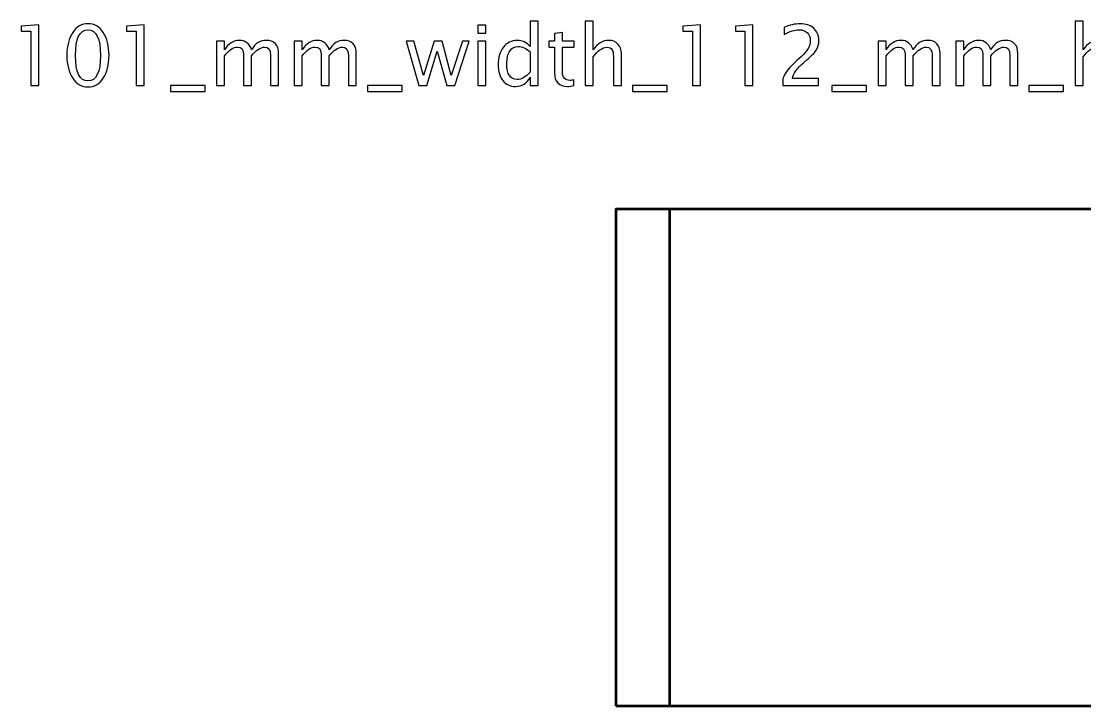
# Model space of a CAD drawing. Header units: centimetres. Extents: x -57 to 52, y -52 to 59.
# Drawn here: x -57.15 to -35.51, y 27.95 to 41.87 of the extents above; entities that cross this region are included whole.
import ezdxf

# ---------------------------------------------------------------- set-up
doc = ezdxf.new("R2010")
doc.units = ezdxf.units.CM
doc.header["$MEASUREMENT"] = 0
doc.layers.add('Layer 1', color=7, linetype='Continuous')

msp = doc.modelspace()

# ---------------------------------------------------------------- linework, layer by layer
at = {"layer": 'Layer 1', "lineweight": 53}
for points in [[(-45.05001, 27.94999), (-43.95001, 27.94999), (-43.95001, 38.04997), (-45.05001, 38.04997), (-45.05001, 27.94999)], [(-45.05, 27.94999), (-14.94998, 27.94999), (-14.94998, 38.04997), (-45.05, 38.04997), (-45.05, 27.94999)]]:
    msp.add_lwpolyline(points, close=True, dxfattribs=at)
at = {"layer": 'Layer 1'}
for points, knots in [([(-56.95031, 40.56835), (-56.95031, 40.56835), (-56.95031, 41.67071), (-56.95031, 41.67071), (-56.95031, 41.67071), (-56.95031, 41.67071), (-57.14504, 41.67071), (-57.14504, 41.67071), (-57.14504, 41.67071), (-57.14504, 41.67071), (-57.14504, 41.77231), (-57.14504, 41.77231), (-57.14504, 41.77231), (-57.14504, 41.77231), (-56.78775, 41.80279), (-56.78775, 41.80279), (-56.78775, 41.80279), (-56.78775, 41.80279), (-56.78775, 40.56835), (-56.78775, 40.56835), (-56.78775, 40.56835), (-56.78775, 40.56835), (-56.95031, 40.56835), (-56.95031, 40.56835)], [0, 0, 0, 0, 0.14285714, 0.14285714, 0.14285714, 0.14285714, 0.28571429, 0.28571429, 0.28571429, 0.28571429, 0.42857143, 0.42857143, 0.42857143, 0.42857143, 0.57142857, 0.57142857, 0.57142857, 0.57142857, 0.71428571, 0.71428571, 0.71428571, 0.71428571, 1, 1, 1, 1]), ([(-55.78812, 40.53787), (-55.91653, 40.53787), (-56.0201, 40.59685), (-56.09856, 40.71454), (-56.09856, 40.71454), (-56.1773, 40.83223), (-56.21653, 40.98745), (-56.21653, 41.18049), (-56.21653, 41.18049), (-56.21653, 41.37353), (-56.1773, 41.52875), (-56.09856, 41.64644), (-56.09856, 41.64644), (-56.0201, 41.76412), (-55.91653, 41.82311), (-55.78812, 41.82311), (-55.78812, 41.82311), (-55.65914, 41.82311), (-55.55557, 41.76441), (-55.47711, 41.647), (-55.47711, 41.647), (-55.39893, 41.5296), (-55.35971, 41.37409), (-55.35971, 41.18049), (-55.35971, 41.18049), (-55.35971, 40.98745), (-55.39893, 40.83223), (-55.47711, 40.71454), (-55.47711, 40.71454), (-55.55557, 40.59685), (-55.65914, 40.53787), (-55.78812, 40.53787)], [0, 0, 0, 0, 0.11111111, 0.11111111, 0.11111111, 0.11111111, 0.22222222, 0.22222222, 0.22222222, 0.22222222, 0.33333333, 0.33333333, 0.33333333, 0.33333333, 0.44444444, 0.44444444, 0.44444444, 0.44444444, 0.55555556, 0.55555556, 0.55555556, 0.55555556, 0.66666667, 0.66666667, 0.66666667, 0.66666667, 0.77777778, 0.77777778, 0.77777778, 0.77777778, 1, 1, 1, 1]), ([(-54.80881, 40.56835), (-54.80881, 40.56835), (-54.80881, 41.67071), (-54.80881, 41.67071), (-54.80881, 41.67071), (-54.80881, 41.67071), (-55.00354, 41.67071), (-55.00354, 41.67071), (-55.00354, 41.67071), (-55.00354, 41.67071), (-55.00354, 41.77231), (-55.00354, 41.77231), (-55.00354, 41.77231), (-55.00354, 41.77231), (-54.64625, 41.80279), (-54.64625, 41.80279), (-54.64625, 41.80279), (-54.64625, 41.80279), (-54.64625, 40.56835), (-54.64625, 40.56835), (-54.64625, 40.56835), (-54.64625, 40.56835), (-54.80881, 40.56835), (-54.80881, 40.56835)], [0, 0, 0, 0, 0.14285714, 0.14285714, 0.14285714, 0.14285714, 0.28571429, 0.28571429, 0.28571429, 0.28571429, 0.42857143, 0.42857143, 0.42857143, 0.42857143, 0.57142857, 0.57142857, 0.57142857, 0.57142857, 0.71428571, 0.71428571, 0.71428571, 0.71428571, 1, 1, 1, 1]), ([(-47.85908, 41.63007), (-47.85908, 41.63007), (-47.85908, 41.79263), (-47.85908, 41.79263), (-47.85908, 41.79263), (-47.85908, 41.79263), (-47.69652, 41.79263), (-47.69652, 41.79263), (-47.69652, 41.79263), (-47.69652, 41.79263), (-47.69652, 41.63007), (-47.69652, 41.63007), (-47.69652, 41.63007), (-47.69652, 41.63007), (-47.85908, 41.63007), (-47.85908, 41.63007)], [0, 0, 0, 0, 0.2, 0.2, 0.2, 0.2, 0.4, 0.4, 0.4, 0.4, 0.6, 0.6, 0.6, 0.6, 1, 1, 1, 1]), ([(-46.79228, 40.56835), (-46.79228, 40.56835), (-46.79228, 40.73684), (-46.79228, 40.73684), (-46.79228, 40.73684), (-46.85861, 40.61097), (-46.95851, 40.54803), (-47.092, 40.54803), (-47.092, 40.54803), (-47.20038, 40.54803), (-47.28561, 40.58726), (-47.3477, 40.666), (-47.3477, 40.666), (-47.40979, 40.74474), (-47.44083, 40.85227), (-47.44083, 40.98858), (-47.44083, 40.98858), (-47.44083, 41.13759), (-47.40555, 41.25754), (-47.33528, 41.34841), (-47.33528, 41.34841), (-47.26472, 41.439), (-47.17216, 41.48444), (-47.05729, 41.48444), (-47.05729, 41.48444), (-46.95089, 41.48444), (-46.86228, 41.4438), (-46.79228, 41.36224), (-46.79228, 41.36224), (-46.79228, 41.36224), (-46.79228, 41.87391), (-46.79228, 41.87391), (-46.79228, 41.87391), (-46.79228, 41.87391), (-46.62973, 41.87391), (-46.62973, 41.87391), (-46.62973, 41.87391), (-46.62973, 41.87391), (-46.62973, 40.56835), (-46.62973, 40.56835), (-46.62973, 40.56835), (-46.62973, 40.56835), (-46.79228, 40.56835), (-46.79228, 40.56835)], [0, 0, 0, 0, 0.08333333, 0.08333333, 0.08333333, 0.08333333, 0.16666667, 0.16666667, 0.16666667, 0.16666667, 0.25, 0.25, 0.25, 0.25, 0.33333333, 0.33333333, 0.33333333, 0.33333333, 0.41666667, 0.41666667, 0.41666667, 0.41666667, 0.5, 0.5, 0.5, 0.5, 0.58333333, 0.58333333, 0.58333333, 0.58333333, 0.66666667, 0.66666667, 0.66666667, 0.66666667, 0.75, 0.75, 0.75, 0.75, 0.83333333, 0.83333333, 0.83333333, 0.83333333, 1, 1, 1, 1]), ([(-45.67073, 40.56835), (-45.67073, 40.56835), (-45.67073, 41.87391), (-45.67073, 41.87391), (-45.67073, 41.87391), (-45.67073, 41.87391), (-45.50817, 41.87391), (-45.50817, 41.87391), (-45.50817, 41.87391), (-45.50817, 41.87391), (-45.50817, 41.2962), (-45.50817, 41.2962), (-45.50817, 41.2962), (-45.42209, 41.42179), (-45.31654, 41.48444), (-45.1918, 41.48444), (-45.1918, 41.48444), (-45.11334, 41.48444), (-45.05097, 41.45989), (-45.00497, 41.4105), (-45.00497, 41.4105), (-44.95897, 41.36139), (-44.93583, 41.29507), (-44.93583, 41.2121), (-44.93583, 41.2121), (-44.93583, 41.2121), (-44.93583, 40.56835), (-44.93583, 40.56835), (-44.93583, 40.56835), (-44.93583, 40.56835), (-45.09838, 40.56835), (-45.09838, 40.56835), (-45.09838, 40.56835), (-45.09838, 40.56835), (-45.09838, 41.15904), (-45.09838, 41.15904), (-45.09838, 41.15904), (-45.09838, 41.22564), (-45.10826, 41.27306), (-45.12774, 41.30128), (-45.12774, 41.30128), (-45.14749, 41.32978), (-45.17995, 41.3439), (-45.22538, 41.3439), (-45.22538, 41.3439), (-45.32529, 41.3439), (-45.41955, 41.2787), (-45.50817, 41.14832), (-45.50817, 41.14832), (-45.50817, 41.14832), (-45.50817, 40.56835), (-45.50817, 40.56835), (-45.50817, 40.56835), (-45.50817, 40.56835), (-45.67073, 40.56835), (-45.67073, 40.56835)], [0, 0, 0, 0, 0.06666667, 0.06666667, 0.06666667, 0.06666667, 0.13333333, 0.13333333, 0.13333333, 0.13333333, 0.2, 0.2, 0.2, 0.2, 0.26666667, 0.26666667, 0.26666667, 0.26666667, 0.33333333, 0.33333333, 0.33333333, 0.33333333, 0.4, 0.4, 0.4, 0.4, 0.46666667, 0.46666667, 0.46666667, 0.46666667, 0.53333333, 0.53333333, 0.53333333, 0.53333333, 0.6, 0.6, 0.6, 0.6, 0.66666667, 0.66666667, 0.66666667, 0.66666667, 0.73333333, 0.73333333, 0.73333333, 0.73333333, 0.8, 0.8, 0.8, 0.8, 0.86666667, 0.86666667, 0.86666667, 0.86666667, 1, 1, 1, 1]), ([(-43.49198, 40.56835), (-43.49198, 40.56835), (-43.49198, 41.67071), (-43.49198, 41.67071), (-43.49198, 41.67071), (-43.49198, 41.67071), (-43.68671, 41.67071), (-43.68671, 41.67071), (-43.68671, 41.67071), (-43.68671, 41.67071), (-43.68671, 41.77231), (-43.68671, 41.77231), (-43.68671, 41.77231), (-43.68671, 41.77231), (-43.32942, 41.80279), (-43.32942, 41.80279), (-43.32942, 41.80279), (-43.32942, 41.80279), (-43.32942, 40.56835), (-43.32942, 40.56835), (-43.32942, 40.56835), (-43.32942, 40.56835), (-43.49198, 40.56835), (-43.49198, 40.56835)], [0, 0, 0, 0, 0.14285714, 0.14285714, 0.14285714, 0.14285714, 0.28571429, 0.28571429, 0.28571429, 0.28571429, 0.42857143, 0.42857143, 0.42857143, 0.42857143, 0.57142857, 0.57142857, 0.57142857, 0.57142857, 0.71428571, 0.71428571, 0.71428571, 0.71428571, 1, 1, 1, 1]), ([(-42.42123, 40.56835), (-42.42123, 40.56835), (-42.42123, 41.67071), (-42.42123, 41.67071), (-42.42123, 41.67071), (-42.42123, 41.67071), (-42.61596, 41.67071), (-42.61596, 41.67071), (-42.61596, 41.67071), (-42.61596, 41.67071), (-42.61596, 41.77231), (-42.61596, 41.77231), (-42.61596, 41.77231), (-42.61596, 41.77231), (-42.25867, 41.80279), (-42.25867, 41.80279), (-42.25867, 41.80279), (-42.25867, 41.80279), (-42.25867, 40.56835), (-42.25867, 40.56835), (-42.25867, 40.56835), (-42.25867, 40.56835), (-42.42123, 40.56835), (-42.42123, 40.56835)], [0, 0, 0, 0, 0.14285714, 0.14285714, 0.14285714, 0.14285714, 0.28571429, 0.28571429, 0.28571429, 0.28571429, 0.42857143, 0.42857143, 0.42857143, 0.42857143, 0.57142857, 0.57142857, 0.57142857, 0.57142857, 0.71428571, 0.71428571, 0.71428571, 0.71428571, 1, 1, 1, 1]), ([(-41.65358, 40.56835), (-41.65358, 40.56835), (-41.65358, 40.71059), (-41.65358, 40.71059), (-41.65358, 40.71059), (-41.60617, 40.8215), (-41.5105, 40.94258), (-41.36628, 41.07324), (-41.36628, 41.07324), (-41.36628, 41.07324), (-41.27315, 41.15678), (-41.27315, 41.15678), (-41.27315, 41.15678), (-41.1532, 41.26572), (-41.09309, 41.37353), (-41.09309, 41.48077), (-41.09309, 41.48077), (-41.09309, 41.54935), (-41.11369, 41.60297), (-41.15462, 41.6422), (-41.15462, 41.6422), (-41.19554, 41.68143), (-41.25226, 41.70119), (-41.32423, 41.70119), (-41.32423, 41.70119), (-41.40833, 41.70119), (-41.50796, 41.66901), (-41.6231, 41.60467), (-41.6231, 41.60467), (-41.6231, 41.60467), (-41.6231, 41.74691), (-41.6231, 41.74691), (-41.6231, 41.74691), (-41.51445, 41.79771), (-41.40636, 41.82311), (-41.29855, 41.82311), (-41.29855, 41.82311), (-41.18397, 41.82311), (-41.09196, 41.79235), (-41.02254, 41.73054), (-41.02254, 41.73054), (-40.95339, 41.66873), (-40.91868, 41.58689), (-40.91868, 41.48472), (-40.91868, 41.48472), (-40.91868, 41.41135), (-40.93618, 41.34615), (-40.97117, 41.28943), (-40.97117, 41.28943), (-41.00645, 41.23242), (-41.07164, 41.16356), (-41.16732, 41.08228), (-41.16732, 41.08228), (-41.16732, 41.08228), (-41.23025, 41.02865), (-41.23025, 41.02865), (-41.23025, 41.02865), (-41.3612, 40.91774), (-41.43684, 40.81163), (-41.45716, 40.71059), (-41.45716, 40.71059), (-41.45716, 40.71059), (-40.92376, 40.71059), (-40.92376, 40.71059), (-40.92376, 40.71059), (-40.92376, 40.71059), (-40.92376, 40.56835), (-40.92376, 40.56835), (-40.92376, 40.56835), (-40.92376, 40.56835), (-41.65358, 40.56835), (-41.65358, 40.56835)], [0, 0, 0, 0, 0.05263158, 0.05263158, 0.05263158, 0.05263158, 0.10526316, 0.10526316, 0.10526316, 0.10526316, 0.15789474, 0.15789474, 0.15789474, 0.15789474, 0.21052632, 0.21052632, 0.21052632, 0.21052632, 0.26315789, 0.26315789, 0.26315789, 0.26315789, 0.31578947, 0.31578947, 0.31578947, 0.31578947, 0.36842105, 0.36842105, 0.36842105, 0.36842105, 0.42105263, 0.42105263, 0.42105263, 0.42105263, 0.47368421, 0.47368421, 0.47368421, 0.47368421, 0.52631579, 0.52631579, 0.52631579, 0.52631579, 0.57894737, 0.57894737, 0.57894737, 0.57894737, 0.63157895, 0.63157895, 0.63157895, 0.63157895, 0.68421053, 0.68421053, 0.68421053, 0.68421053, 0.73684211, 0.73684211, 0.73684211, 0.73684211, 0.78947368, 0.78947368, 0.78947368, 0.78947368, 0.84210526, 0.84210526, 0.84210526, 0.84210526, 0.89473684, 0.89473684, 0.89473684, 0.89473684, 1, 1, 1, 1]), ([(-35.70546, 40.56835), (-35.70546, 40.56835), (-35.70546, 41.87391), (-35.70546, 41.87391), (-35.70546, 41.87391), (-35.70546, 41.87391), (-35.5429, 41.87391), (-35.5429, 41.87391), (-35.5429, 41.87391), (-35.5429, 41.87391), (-35.5429, 41.2962), (-35.5429, 41.2962), (-35.5429, 41.2962), (-35.45682, 41.42179), (-35.35127, 41.48444), (-35.22653, 41.48444), (-35.22653, 41.48444), (-35.14807, 41.48444), (-35.0857, 41.45989), (-35.0397, 41.4105), (-35.0397, 41.4105), (-34.9937, 41.36139), (-34.97056, 41.29507), (-34.97056, 41.2121), (-34.97056, 41.2121), (-34.97056, 41.2121), (-34.97056, 40.56835), (-34.97056, 40.56835), (-34.97056, 40.56835), (-34.97056, 40.56835), (-35.13311, 40.56835), (-35.13311, 40.56835), (-35.13311, 40.56835), (-35.13311, 40.56835), (-35.13311, 41.15904), (-35.13311, 41.15904), (-35.13311, 41.15904), (-35.13311, 41.22564), (-35.14299, 41.27306), (-35.16247, 41.30128), (-35.16247, 41.30128), (-35.18222, 41.32978), (-35.21468, 41.3439), (-35.26011, 41.3439), (-35.26011, 41.3439), (-35.36002, 41.3439), (-35.45428, 41.2787), (-35.5429, 41.14832), (-35.5429, 41.14832), (-35.5429, 41.14832), (-35.5429, 40.56835), (-35.5429, 40.56835), (-35.5429, 40.56835), (-35.5429, 40.56835), (-35.70546, 40.56835), (-35.70546, 40.56835)], [0, 0, 0, 0, 0.06666667, 0.06666667, 0.06666667, 0.06666667, 0.13333333, 0.13333333, 0.13333333, 0.13333333, 0.2, 0.2, 0.2, 0.2, 0.26666667, 0.26666667, 0.26666667, 0.26666667, 0.33333333, 0.33333333, 0.33333333, 0.33333333, 0.4, 0.4, 0.4, 0.4, 0.46666667, 0.46666667, 0.46666667, 0.46666667, 0.53333333, 0.53333333, 0.53333333, 0.53333333, 0.6, 0.6, 0.6, 0.6, 0.66666667, 0.66666667, 0.66666667, 0.66666667, 0.73333333, 0.73333333, 0.73333333, 0.73333333, 0.8, 0.8, 0.8, 0.8, 0.86666667, 0.86666667, 0.86666667, 0.86666667, 1, 1, 1, 1]), ([(-55.7884, 40.65979), (-55.61878, 40.65979), (-55.53412, 40.83336), (-55.53412, 41.18049), (-55.53412, 41.18049), (-55.53412, 41.52762), (-55.61878, 41.70119), (-55.7884, 41.70119), (-55.7884, 41.70119), (-55.95745, 41.70119), (-56.04212, 41.52762), (-56.04212, 41.18049), (-56.04212, 41.18049), (-56.04212, 40.83336), (-55.95745, 40.65979), (-55.7884, 40.65979)], [0, 0, 0, 0, 0.2, 0.2, 0.2, 0.2, 0.4, 0.4, 0.4, 0.4, 0.6, 0.6, 0.6, 0.6, 1, 1, 1, 1]), ([(-45.90272, 40.56863), (-45.95296, 40.5548), (-45.9967, 40.54803), (-46.03367, 40.54803), (-46.03367, 40.54803), (-46.11665, 40.54803), (-46.18127, 40.57174), (-46.22756, 40.61915), (-46.22756, 40.61915), (-46.27412, 40.66656), (-46.29727, 40.73232), (-46.29727, 40.81671), (-46.29727, 40.81671), (-46.29727, 40.81671), (-46.29727, 41.3439), (-46.29727, 41.3439), (-46.29727, 41.3439), (-46.29727, 41.3439), (-46.40959, 41.3439), (-46.40959, 41.3439), (-46.40959, 41.3439), (-46.40959, 41.3439), (-46.40959, 41.46581), (-46.40959, 41.46581), (-46.40959, 41.46581), (-46.40959, 41.46581), (-46.29727, 41.46581), (-46.29727, 41.46581), (-46.29727, 41.46581), (-46.29727, 41.46581), (-46.29727, 41.62809), (-46.29727, 41.62809), (-46.29727, 41.62809), (-46.29727, 41.62809), (-46.13471, 41.64361), (-46.13471, 41.64361), (-46.13471, 41.64361), (-46.13471, 41.64361), (-46.13471, 41.46581), (-46.13471, 41.46581), (-46.13471, 41.46581), (-46.13471, 41.46581), (-45.89933, 41.46581), (-45.89933, 41.46581), (-45.89933, 41.46581), (-45.89933, 41.46581), (-45.89933, 41.3439), (-45.89933, 41.3439), (-45.89933, 41.3439), (-45.89933, 41.3439), (-46.13471, 41.3439), (-46.13471, 41.3439), (-46.13471, 41.3439), (-46.13471, 41.3439), (-46.13471, 40.84606), (-46.13471, 40.84606), (-46.13471, 40.84606), (-46.13471, 40.72865), (-46.08363, 40.66995), (-45.98174, 40.66995), (-45.98174, 40.66995), (-45.96001, 40.66995), (-45.93377, 40.67362), (-45.90272, 40.68067), (-45.90272, 40.68067), (-45.90272, 40.68067), (-45.90272, 40.56863), (-45.90272, 40.56863)], [0, 0, 0, 0, 0.05555556, 0.05555556, 0.05555556, 0.05555556, 0.11111111, 0.11111111, 0.11111111, 0.11111111, 0.16666667, 0.16666667, 0.16666667, 0.16666667, 0.22222222, 0.22222222, 0.22222222, 0.22222222, 0.27777778, 0.27777778, 0.27777778, 0.27777778, 0.33333333, 0.33333333, 0.33333333, 0.33333333, 0.38888889, 0.38888889, 0.38888889, 0.38888889, 0.44444444, 0.44444444, 0.44444444, 0.44444444, 0.5, 0.5, 0.5, 0.5, 0.55555556, 0.55555556, 0.55555556, 0.55555556, 0.61111111, 0.61111111, 0.61111111, 0.61111111, 0.66666667, 0.66666667, 0.66666667, 0.66666667, 0.72222222, 0.72222222, 0.72222222, 0.72222222, 0.77777778, 0.77777778, 0.77777778, 0.77777778, 0.83333333, 0.83333333, 0.83333333, 0.83333333, 0.88888889, 0.88888889, 0.88888889, 0.88888889, 1, 1, 1, 1]), ([(-53.17248, 40.56835), (-53.17248, 40.56835), (-53.17248, 41.46581), (-53.17248, 41.46581), (-53.17248, 41.46581), (-53.17248, 41.46581), (-53.00992, 41.46581), (-53.00992, 41.46581), (-53.00992, 41.46581), (-53.00992, 41.46581), (-53.00992, 41.2962), (-53.00992, 41.2962), (-53.00992, 41.2962), (-52.93062, 41.42179), (-52.82902, 41.48444), (-52.70456, 41.48444), (-52.70456, 41.48444), (-52.58461, 41.48444), (-52.50305, 41.42179), (-52.45959, 41.2962), (-52.45959, 41.2962), (-52.38254, 41.42292), (-52.28207, 41.48613), (-52.15874, 41.48613), (-52.15874, 41.48613), (-52.08, 41.48613), (-52.01876, 41.46299), (-51.97501, 41.41643), (-51.97501, 41.41643), (-51.93127, 41.36986), (-51.90926, 41.30467), (-51.90926, 41.22085), (-51.90926, 41.22085), (-51.90926, 41.22085), (-51.90926, 40.56835), (-51.90926, 40.56835), (-51.90926, 40.56835), (-51.90926, 40.56835), (-52.07182, 40.56835), (-52.07182, 40.56835), (-52.07182, 40.56835), (-52.07182, 40.56835), (-52.07182, 41.19404), (-52.07182, 41.19404), (-52.07182, 41.19404), (-52.07182, 41.2962), (-52.11246, 41.34728), (-52.19374, 41.34728), (-52.19374, 41.34728), (-52.27812, 41.34728), (-52.36674, 41.28773), (-52.45959, 41.16835), (-52.45959, 41.16835), (-52.45959, 41.16835), (-52.45959, 40.56835), (-52.45959, 40.56835), (-52.45959, 40.56835), (-52.45959, 40.56835), (-52.62215, 40.56835), (-52.62215, 40.56835), (-52.62215, 40.56835), (-52.62215, 40.56835), (-52.62215, 41.1946), (-52.62215, 41.1946), (-52.62215, 41.1946), (-52.62215, 41.29761), (-52.66335, 41.34898), (-52.74604, 41.34898), (-52.74604, 41.34898), (-52.82817, 41.34898), (-52.91622, 41.28914), (-53.00992, 41.1692), (-53.00992, 41.1692), (-53.00992, 41.1692), (-53.00992, 40.56835), (-53.00992, 40.56835), (-53.00992, 40.56835), (-53.00992, 40.56835), (-53.17248, 40.56835), (-53.17248, 40.56835)], [0, 0, 0, 0, 0.04761905, 0.04761905, 0.04761905, 0.04761905, 0.0952381, 0.0952381, 0.0952381, 0.0952381, 0.14285714, 0.14285714, 0.14285714, 0.14285714, 0.19047619, 0.19047619, 0.19047619, 0.19047619, 0.23809524, 0.23809524, 0.23809524, 0.23809524, 0.28571429, 0.28571429, 0.28571429, 0.28571429, 0.33333333, 0.33333333, 0.33333333, 0.33333333, 0.38095238, 0.38095238, 0.38095238, 0.38095238, 0.42857143, 0.42857143, 0.42857143, 0.42857143, 0.47619048, 0.47619048, 0.47619048, 0.47619048, 0.52380952, 0.52380952, 0.52380952, 0.52380952, 0.57142857, 0.57142857, 0.57142857, 0.57142857, 0.61904762, 0.61904762, 0.61904762, 0.61904762, 0.66666667, 0.66666667, 0.66666667, 0.66666667, 0.71428571, 0.71428571, 0.71428571, 0.71428571, 0.76190476, 0.76190476, 0.76190476, 0.76190476, 0.80952381, 0.80952381, 0.80952381, 0.80952381, 0.85714286, 0.85714286, 0.85714286, 0.85714286, 0.9047619, 0.9047619, 0.9047619, 0.9047619, 1, 1, 1, 1]), ([(-51.59147, 40.56835), (-51.59147, 40.56835), (-51.59147, 41.46581), (-51.59147, 41.46581), (-51.59147, 41.46581), (-51.59147, 41.46581), (-51.42891, 41.46581), (-51.42891, 41.46581), (-51.42891, 41.46581), (-51.42891, 41.46581), (-51.42891, 41.2962), (-51.42891, 41.2962), (-51.42891, 41.2962), (-51.34961, 41.42179), (-51.24801, 41.48444), (-51.12355, 41.48444), (-51.12355, 41.48444), (-51.0036, 41.48444), (-50.92204, 41.42179), (-50.87858, 41.2962), (-50.87858, 41.2962), (-50.80153, 41.42292), (-50.70106, 41.48613), (-50.57773, 41.48613), (-50.57773, 41.48613), (-50.49899, 41.48613), (-50.43775, 41.46299), (-50.394, 41.41643), (-50.394, 41.41643), (-50.35026, 41.36986), (-50.32825, 41.30467), (-50.32825, 41.22085), (-50.32825, 41.22085), (-50.32825, 41.22085), (-50.32825, 40.56835), (-50.32825, 40.56835), (-50.32825, 40.56835), (-50.32825, 40.56835), (-50.49081, 40.56835), (-50.49081, 40.56835), (-50.49081, 40.56835), (-50.49081, 40.56835), (-50.49081, 41.19404), (-50.49081, 41.19404), (-50.49081, 41.19404), (-50.49081, 41.2962), (-50.53145, 41.34728), (-50.61273, 41.34728), (-50.61273, 41.34728), (-50.69711, 41.34728), (-50.78573, 41.28773), (-50.87858, 41.16835), (-50.87858, 41.16835), (-50.87858, 41.16835), (-50.87858, 40.56835), (-50.87858, 40.56835), (-50.87858, 40.56835), (-50.87858, 40.56835), (-51.04114, 40.56835), (-51.04114, 40.56835), (-51.04114, 40.56835), (-51.04114, 40.56835), (-51.04114, 41.1946), (-51.04114, 41.1946), (-51.04114, 41.1946), (-51.04114, 41.29761), (-51.08234, 41.34898), (-51.16503, 41.34898), (-51.16503, 41.34898), (-51.24716, 41.34898), (-51.33521, 41.28914), (-51.42891, 41.1692), (-51.42891, 41.1692), (-51.42891, 41.1692), (-51.42891, 40.56835), (-51.42891, 40.56835), (-51.42891, 40.56835), (-51.42891, 40.56835), (-51.59147, 40.56835), (-51.59147, 40.56835)], [0, 0, 0, 0, 0.04761905, 0.04761905, 0.04761905, 0.04761905, 0.0952381, 0.0952381, 0.0952381, 0.0952381, 0.14285714, 0.14285714, 0.14285714, 0.14285714, 0.19047619, 0.19047619, 0.19047619, 0.19047619, 0.23809524, 0.23809524, 0.23809524, 0.23809524, 0.28571429, 0.28571429, 0.28571429, 0.28571429, 0.33333333, 0.33333333, 0.33333333, 0.33333333, 0.38095238, 0.38095238, 0.38095238, 0.38095238, 0.42857143, 0.42857143, 0.42857143, 0.42857143, 0.47619048, 0.47619048, 0.47619048, 0.47619048, 0.52380952, 0.52380952, 0.52380952, 0.52380952, 0.57142857, 0.57142857, 0.57142857, 0.57142857, 0.61904762, 0.61904762, 0.61904762, 0.61904762, 0.66666667, 0.66666667, 0.66666667, 0.66666667, 0.71428571, 0.71428571, 0.71428571, 0.71428571, 0.76190476, 0.76190476, 0.76190476, 0.76190476, 0.80952381, 0.80952381, 0.80952381, 0.80952381, 0.85714286, 0.85714286, 0.85714286, 0.85714286, 0.9047619, 0.9047619, 0.9047619, 0.9047619, 1, 1, 1, 1]), ([(-49.0588, 40.56835), (-49.0588, 40.56835), (-49.31619, 41.46581), (-49.31619, 41.46581), (-49.31619, 41.46581), (-49.31619, 41.46581), (-49.15758, 41.46581), (-49.15758, 41.46581), (-49.15758, 41.46581), (-49.15758, 41.46581), (-48.96031, 40.76901), (-48.96031, 40.76901), (-48.96031, 40.76901), (-48.96031, 40.76901), (-48.74751, 41.46581), (-48.74751, 41.46581), (-48.74751, 41.46581), (-48.74751, 41.46581), (-48.58495, 41.46581), (-48.58495, 41.46581), (-48.58495, 41.46581), (-48.58495, 41.46581), (-48.39784, 40.77014), (-48.39784, 40.77014), (-48.39784, 40.77014), (-48.39784, 40.77014), (-48.1715, 41.46581), (-48.1715, 41.46581), (-48.1715, 41.46581), (-48.1715, 41.46581), (-48.03265, 41.46581), (-48.03265, 41.46581), (-48.03265, 41.46581), (-48.03265, 41.46581), (-48.32559, 40.56835), (-48.32559, 40.56835), (-48.32559, 40.56835), (-48.32559, 40.56835), (-48.48815, 40.56835), (-48.48815, 40.56835), (-48.48815, 40.56835), (-48.48815, 40.56835), (-48.68063, 41.26826), (-48.68063, 41.26826), (-48.68063, 41.26826), (-48.68063, 41.26826), (-48.89624, 40.56835), (-48.89624, 40.56835), (-48.89624, 40.56835), (-48.89624, 40.56835), (-49.0588, 40.56835), (-49.0588, 40.56835)], [0, 0, 0, 0, 0.07142857, 0.07142857, 0.07142857, 0.07142857, 0.14285714, 0.14285714, 0.14285714, 0.14285714, 0.21428571, 0.21428571, 0.21428571, 0.21428571, 0.28571429, 0.28571429, 0.28571429, 0.28571429, 0.35714286, 0.35714286, 0.35714286, 0.35714286, 0.42857143, 0.42857143, 0.42857143, 0.42857143, 0.5, 0.5, 0.5, 0.5, 0.57142857, 0.57142857, 0.57142857, 0.57142857, 0.64285714, 0.64285714, 0.64285714, 0.64285714, 0.71428571, 0.71428571, 0.71428571, 0.71428571, 0.78571429, 0.78571429, 0.78571429, 0.78571429, 0.85714286, 0.85714286, 0.85714286, 0.85714286, 1, 1, 1, 1]), ([(-47.85908, 40.56835), (-47.85908, 40.56835), (-47.85908, 41.46581), (-47.85908, 41.46581), (-47.85908, 41.46581), (-47.85908, 41.46581), (-47.69652, 41.46581), (-47.69652, 41.46581), (-47.69652, 41.46581), (-47.69652, 41.46581), (-47.69652, 40.56835), (-47.69652, 40.56835), (-47.69652, 40.56835), (-47.69652, 40.56835), (-47.85908, 40.56835), (-47.85908, 40.56835)], [0, 0, 0, 0, 0.2, 0.2, 0.2, 0.2, 0.4, 0.4, 0.4, 0.4, 0.6, 0.6, 0.6, 0.6, 1, 1, 1, 1]), ([(-46.79228, 41.25104), (-46.87667, 41.32527), (-46.95654, 41.36252), (-47.03217, 41.36252), (-47.03217, 41.36252), (-47.10668, 41.36252), (-47.16425, 41.33148), (-47.20518, 41.26911), (-47.20518, 41.26911), (-47.2461, 41.20702), (-47.26642, 41.11896), (-47.26642, 41.00495), (-47.26642, 41.00495), (-47.26642, 40.79526), (-47.19699, 40.69027), (-47.05786, 40.69027), (-47.05786, 40.69027), (-46.96754, 40.69027), (-46.87893, 40.73966), (-46.79228, 40.83815), (-46.79228, 40.83815), (-46.79228, 40.83815), (-46.79228, 41.25104), (-46.79228, 41.25104)], [0, 0, 0, 0, 0.14285714, 0.14285714, 0.14285714, 0.14285714, 0.28571429, 0.28571429, 0.28571429, 0.28571429, 0.42857143, 0.42857143, 0.42857143, 0.42857143, 0.57142857, 0.57142857, 0.57142857, 0.57142857, 0.71428571, 0.71428571, 0.71428571, 0.71428571, 1, 1, 1, 1]), ([(-39.71415, 40.56835), (-39.71415, 40.56835), (-39.71415, 41.46581), (-39.71415, 41.46581), (-39.71415, 41.46581), (-39.71415, 41.46581), (-39.55159, 41.46581), (-39.55159, 41.46581), (-39.55159, 41.46581), (-39.55159, 41.46581), (-39.55159, 41.2962), (-39.55159, 41.2962), (-39.55159, 41.2962), (-39.47229, 41.42179), (-39.37069, 41.48444), (-39.24623, 41.48444), (-39.24623, 41.48444), (-39.12628, 41.48444), (-39.04472, 41.42179), (-39.00126, 41.2962), (-39.00126, 41.2962), (-38.92421, 41.42292), (-38.82374, 41.48613), (-38.70041, 41.48613), (-38.70041, 41.48613), (-38.62167, 41.48613), (-38.56043, 41.46299), (-38.51668, 41.41643), (-38.51668, 41.41643), (-38.47294, 41.36986), (-38.45093, 41.30467), (-38.45093, 41.22085), (-38.45093, 41.22085), (-38.45093, 41.22085), (-38.45093, 40.56835), (-38.45093, 40.56835), (-38.45093, 40.56835), (-38.45093, 40.56835), (-38.61349, 40.56835), (-38.61349, 40.56835), (-38.61349, 40.56835), (-38.61349, 40.56835), (-38.61349, 41.19404), (-38.61349, 41.19404), (-38.61349, 41.19404), (-38.61349, 41.2962), (-38.65413, 41.34728), (-38.73541, 41.34728), (-38.73541, 41.34728), (-38.81979, 41.34728), (-38.90841, 41.28773), (-39.00126, 41.16835), (-39.00126, 41.16835), (-39.00126, 41.16835), (-39.00126, 40.56835), (-39.00126, 40.56835), (-39.00126, 40.56835), (-39.00126, 40.56835), (-39.16382, 40.56835), (-39.16382, 40.56835), (-39.16382, 40.56835), (-39.16382, 40.56835), (-39.16382, 41.1946), (-39.16382, 41.1946), (-39.16382, 41.1946), (-39.16382, 41.29761), (-39.20502, 41.34898), (-39.28771, 41.34898), (-39.28771, 41.34898), (-39.36984, 41.34898), (-39.45789, 41.28914), (-39.55159, 41.1692), (-39.55159, 41.1692), (-39.55159, 41.1692), (-39.55159, 40.56835), (-39.55159, 40.56835), (-39.55159, 40.56835), (-39.55159, 40.56835), (-39.71415, 40.56835), (-39.71415, 40.56835)], [0, 0, 0, 0, 0.04761905, 0.04761905, 0.04761905, 0.04761905, 0.0952381, 0.0952381, 0.0952381, 0.0952381, 0.14285714, 0.14285714, 0.14285714, 0.14285714, 0.19047619, 0.19047619, 0.19047619, 0.19047619, 0.23809524, 0.23809524, 0.23809524, 0.23809524, 0.28571429, 0.28571429, 0.28571429, 0.28571429, 0.33333333, 0.33333333, 0.33333333, 0.33333333, 0.38095238, 0.38095238, 0.38095238, 0.38095238, 0.42857143, 0.42857143, 0.42857143, 0.42857143, 0.47619048, 0.47619048, 0.47619048, 0.47619048, 0.52380952, 0.52380952, 0.52380952, 0.52380952, 0.57142857, 0.57142857, 0.57142857, 0.57142857, 0.61904762, 0.61904762, 0.61904762, 0.61904762, 0.66666667, 0.66666667, 0.66666667, 0.66666667, 0.71428571, 0.71428571, 0.71428571, 0.71428571, 0.76190476, 0.76190476, 0.76190476, 0.76190476, 0.80952381, 0.80952381, 0.80952381, 0.80952381, 0.85714286, 0.85714286, 0.85714286, 0.85714286, 0.9047619, 0.9047619, 0.9047619, 0.9047619, 1, 1, 1, 1]), ([(-38.13314, 40.56835), (-38.13314, 40.56835), (-38.13314, 41.46581), (-38.13314, 41.46581), (-38.13314, 41.46581), (-38.13314, 41.46581), (-37.97058, 41.46581), (-37.97058, 41.46581), (-37.97058, 41.46581), (-37.97058, 41.46581), (-37.97058, 41.2962), (-37.97058, 41.2962), (-37.97058, 41.2962), (-37.89128, 41.42179), (-37.78968, 41.48444), (-37.66522, 41.48444), (-37.66522, 41.48444), (-37.54527, 41.48444), (-37.46371, 41.42179), (-37.42025, 41.2962), (-37.42025, 41.2962), (-37.3432, 41.42292), (-37.24273, 41.48613), (-37.1194, 41.48613), (-37.1194, 41.48613), (-37.04066, 41.48613), (-36.97942, 41.46299), (-36.93567, 41.41643), (-36.93567, 41.41643), (-36.89193, 41.36986), (-36.86992, 41.30467), (-36.86992, 41.22085), (-36.86992, 41.22085), (-36.86992, 41.22085), (-36.86992, 40.56835), (-36.86992, 40.56835), (-36.86992, 40.56835), (-36.86992, 40.56835), (-37.03248, 40.56835), (-37.03248, 40.56835), (-37.03248, 40.56835), (-37.03248, 40.56835), (-37.03248, 41.19404), (-37.03248, 41.19404), (-37.03248, 41.19404), (-37.03248, 41.2962), (-37.07312, 41.34728), (-37.1544, 41.34728), (-37.1544, 41.34728), (-37.23878, 41.34728), (-37.3274, 41.28773), (-37.42025, 41.16835), (-37.42025, 41.16835), (-37.42025, 41.16835), (-37.42025, 40.56835), (-37.42025, 40.56835), (-37.42025, 40.56835), (-37.42025, 40.56835), (-37.58281, 40.56835), (-37.58281, 40.56835), (-37.58281, 40.56835), (-37.58281, 40.56835), (-37.58281, 41.1946), (-37.58281, 41.1946), (-37.58281, 41.1946), (-37.58281, 41.29761), (-37.62401, 41.34898), (-37.7067, 41.34898), (-37.7067, 41.34898), (-37.78883, 41.34898), (-37.87688, 41.28914), (-37.97058, 41.1692), (-37.97058, 41.1692), (-37.97058, 41.1692), (-37.97058, 40.56835), (-37.97058, 40.56835), (-37.97058, 40.56835), (-37.97058, 40.56835), (-38.13314, 40.56835), (-38.13314, 40.56835)], [0, 0, 0, 0, 0.04761905, 0.04761905, 0.04761905, 0.04761905, 0.0952381, 0.0952381, 0.0952381, 0.0952381, 0.14285714, 0.14285714, 0.14285714, 0.14285714, 0.19047619, 0.19047619, 0.19047619, 0.19047619, 0.23809524, 0.23809524, 0.23809524, 0.23809524, 0.28571429, 0.28571429, 0.28571429, 0.28571429, 0.33333333, 0.33333333, 0.33333333, 0.33333333, 0.38095238, 0.38095238, 0.38095238, 0.38095238, 0.42857143, 0.42857143, 0.42857143, 0.42857143, 0.47619048, 0.47619048, 0.47619048, 0.47619048, 0.52380952, 0.52380952, 0.52380952, 0.52380952, 0.57142857, 0.57142857, 0.57142857, 0.57142857, 0.61904762, 0.61904762, 0.61904762, 0.61904762, 0.66666667, 0.66666667, 0.66666667, 0.66666667, 0.71428571, 0.71428571, 0.71428571, 0.71428571, 0.76190476, 0.76190476, 0.76190476, 0.76190476, 0.80952381, 0.80952381, 0.80952381, 0.80952381, 0.85714286, 0.85714286, 0.85714286, 0.85714286, 0.9047619, 0.9047619, 0.9047619, 0.9047619, 1, 1, 1, 1]), ([(-54.11059, 40.44643), (-54.11059, 40.44643), (-54.11059, 40.56835), (-54.11059, 40.56835), (-54.11059, 40.56835), (-54.11059, 40.56835), (-53.40616, 40.56835), (-53.40616, 40.56835), (-53.40616, 40.56835), (-53.40616, 40.56835), (-53.40616, 40.44643), (-53.40616, 40.44643), (-53.40616, 40.44643), (-53.40616, 40.44643), (-54.11059, 40.44643), (-54.11059, 40.44643)], [0, 0, 0, 0, 0.2, 0.2, 0.2, 0.2, 0.4, 0.4, 0.4, 0.4, 0.6, 0.6, 0.6, 0.6, 1, 1, 1, 1]), ([(-50.1019, 40.44643), (-50.1019, 40.44643), (-50.1019, 40.56835), (-50.1019, 40.56835), (-50.1019, 40.56835), (-50.1019, 40.56835), (-49.39747, 40.56835), (-49.39747, 40.56835), (-49.39747, 40.56835), (-49.39747, 40.56835), (-49.39747, 40.44643), (-49.39747, 40.44643), (-49.39747, 40.44643), (-49.39747, 40.44643), (-50.1019, 40.44643), (-50.1019, 40.44643)], [0, 0, 0, 0, 0.2, 0.2, 0.2, 0.2, 0.4, 0.4, 0.4, 0.4, 0.6, 0.6, 0.6, 0.6, 1, 1, 1, 1]), ([(-44.71118, 40.44643), (-44.71118, 40.44643), (-44.71118, 40.56835), (-44.71118, 40.56835), (-44.71118, 40.56835), (-44.71118, 40.56835), (-44.00675, 40.56835), (-44.00675, 40.56835), (-44.00675, 40.56835), (-44.00675, 40.56835), (-44.00675, 40.44643), (-44.00675, 40.44643), (-44.00675, 40.44643), (-44.00675, 40.44643), (-44.71118, 40.44643), (-44.71118, 40.44643)], [0, 0, 0, 0, 0.2, 0.2, 0.2, 0.2, 0.4, 0.4, 0.4, 0.4, 0.6, 0.6, 0.6, 0.6, 1, 1, 1, 1]), ([(-40.65226, 40.44643), (-40.65226, 40.44643), (-40.65226, 40.56835), (-40.65226, 40.56835), (-40.65226, 40.56835), (-40.65226, 40.56835), (-39.94783, 40.56835), (-39.94783, 40.56835), (-39.94783, 40.56835), (-39.94783, 40.56835), (-39.94783, 40.44643), (-39.94783, 40.44643), (-39.94783, 40.44643), (-39.94783, 40.44643), (-40.65226, 40.44643), (-40.65226, 40.44643)], [0, 0, 0, 0, 0.2, 0.2, 0.2, 0.2, 0.4, 0.4, 0.4, 0.4, 0.6, 0.6, 0.6, 0.6, 1, 1, 1, 1]), ([(-36.64357, 40.44643), (-36.64357, 40.44643), (-36.64357, 40.56835), (-36.64357, 40.56835), (-36.64357, 40.56835), (-36.64357, 40.56835), (-35.93914, 40.56835), (-35.93914, 40.56835), (-35.93914, 40.56835), (-35.93914, 40.56835), (-35.93914, 40.44643), (-35.93914, 40.44643), (-35.93914, 40.44643), (-35.93914, 40.44643), (-36.64357, 40.44643), (-36.64357, 40.44643)], [0, 0, 0, 0, 0.2, 0.2, 0.2, 0.2, 0.4, 0.4, 0.4, 0.4, 0.6, 0.6, 0.6, 0.6, 1, 1, 1, 1])]:
    msp.add_open_spline(points, degree=3, knots=knots, dxfattribs=at)

doc.saveas('drawing.dxf')
